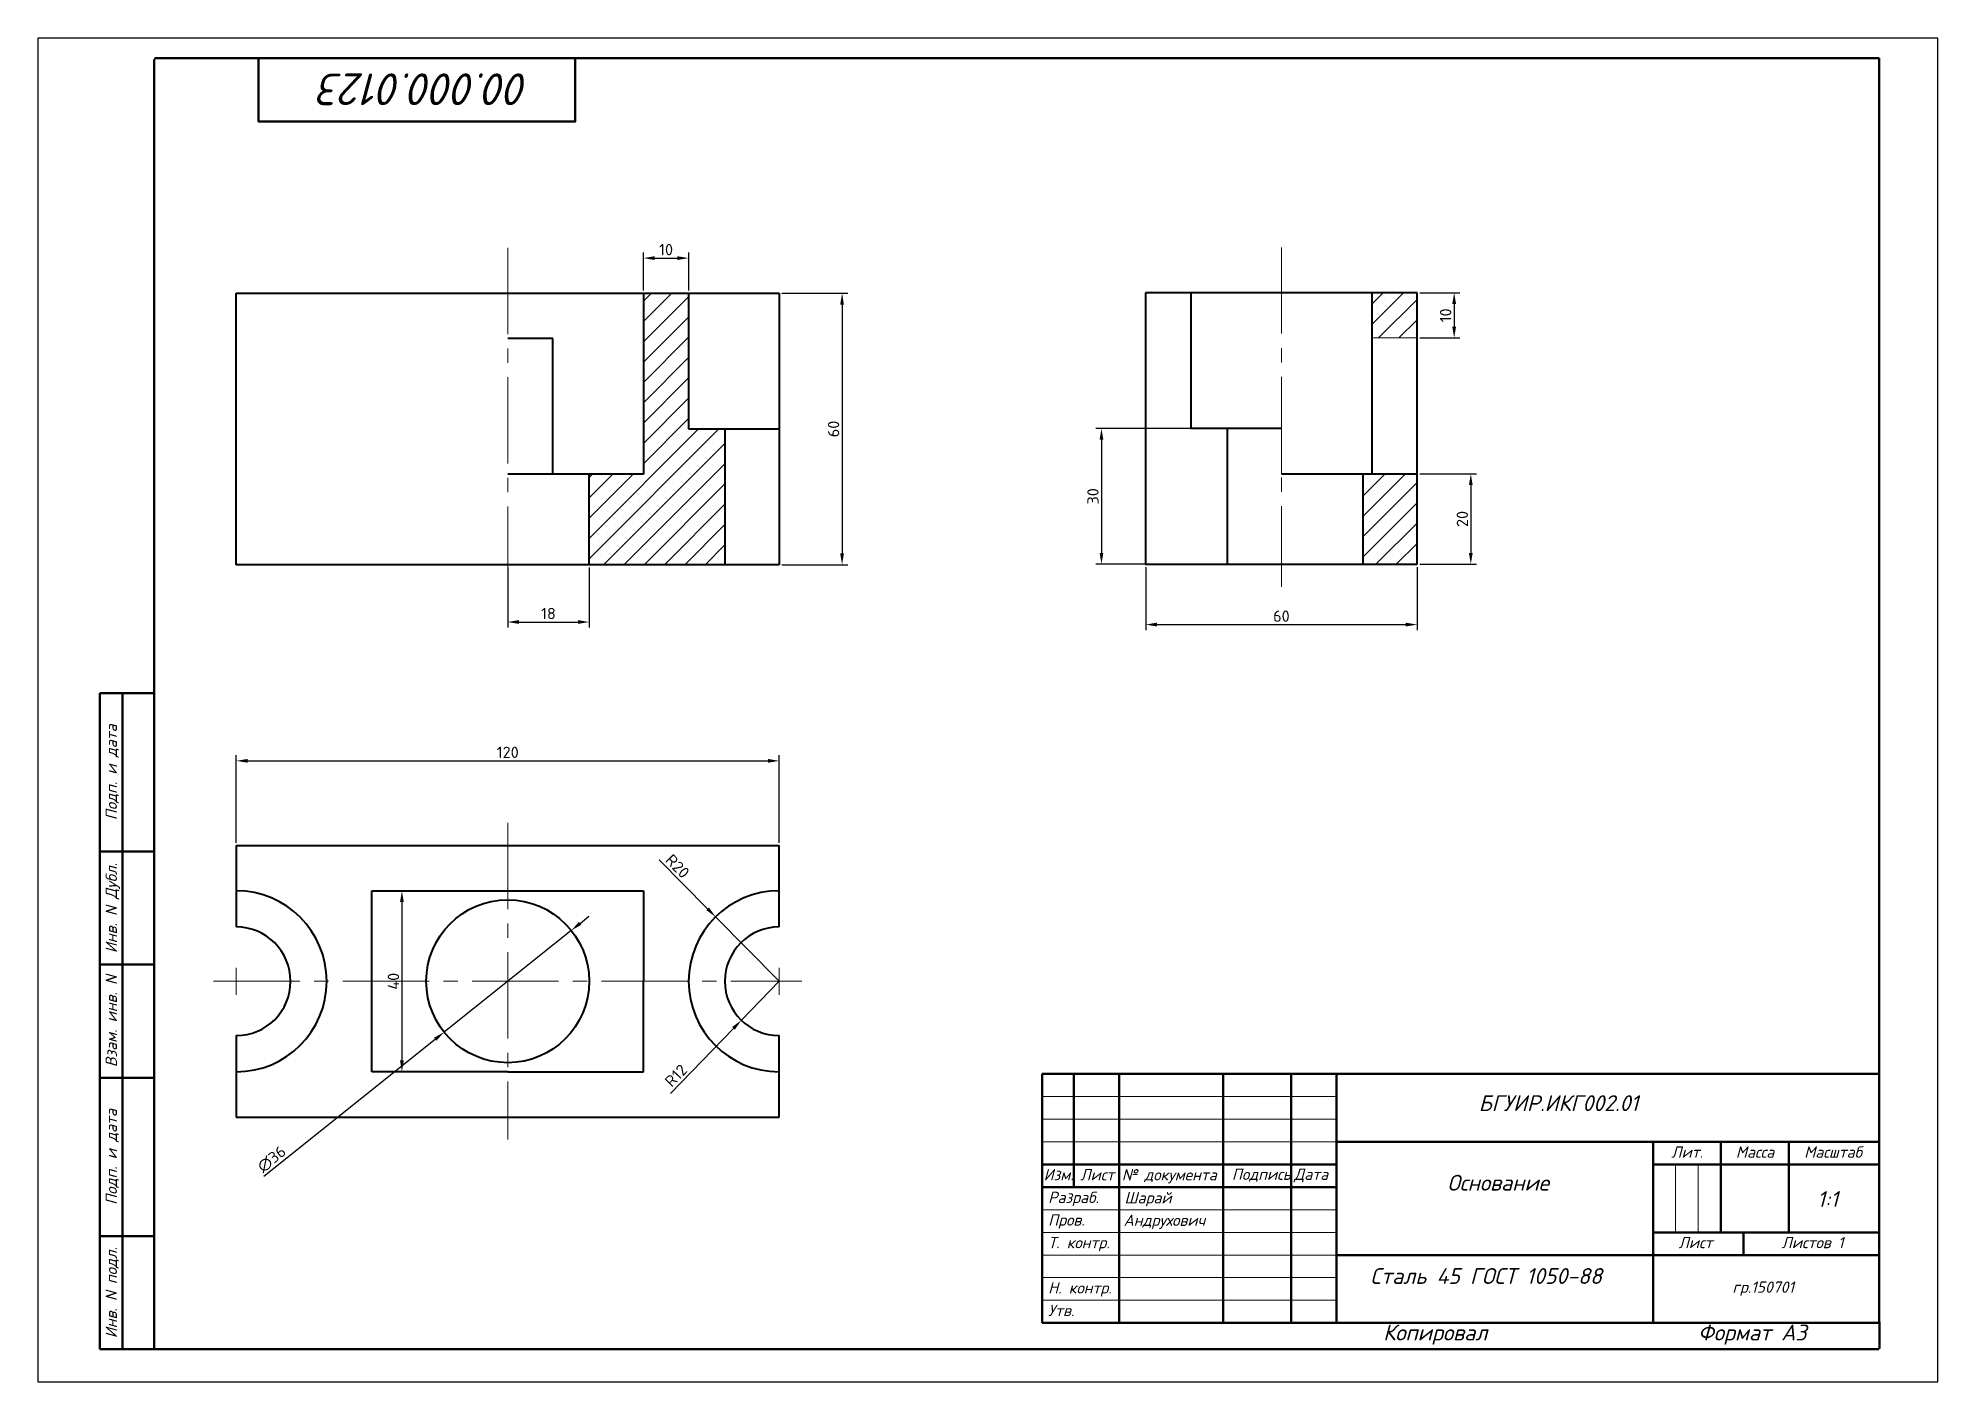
# Paper-space layout 'ISO A3 Title Block' of a CAD drawing. Header units: millimetres. Extents: x 1 to 421, y -1 to 296.
import ezdxf
from ezdxf.enums import TextEntityAlignment as Align

# ---------------------------------------------------------------- set-up
doc = ezdxf.new("R2010")
doc.units = ezdxf.units.MM
doc.linetypes.add('CENTER2', pattern=[28.575, 19.05, -3.175, 3.175, -3.175])
doc.layers.add('Title Block', color=7, linetype='Continuous')
doc.styles.get("Standard").update_dxf_attribs({"font": 'simplex.shx'})
doc.styles.add('ЕСКД', font='ISOCPEUI.TTF')
doc.dimstyles.new('ISO-25', dxfattribs={"dimtxt": 2.5, "dimasz": 2.5, "dimexe": 1.25, "dimexo": 0.625, "dimtad": 1, "dimtxsty": 'Standard', "dimcen": 2.5, "dimadec": 0, "dimazin": 0, "dimtfac": 1, "dimtmove": 0, "dimatfit": 3, "dimfxl": 1, "dimarcsym": 0})

# ---------------------------------------------------------------- blocks, each defined once
blk = doc.blocks.new('*D4')
at = {"layer": 'Defpoints', "color": 0, "ltscale": 45, "transparency": 16777216}
for p in [(164.74, 136.46), (44.74, 117.75), (164.74, 117.75)]:
    blk.add_point(p, dxfattribs=at)
at = {"layer": 'Title Block', "color": 0, "lineweight": -2, "ltscale": 45, "transparency": 16777216}
for p, q in [((44.74, 118.37), (44.74, 137.71)), ((47.24, 136.46), (162.24, 136.46)), ((164.74, 118.37), (164.74, 137.71))]:
    blk.add_line(p, q, dxfattribs=at)
at = {"layer": 'Title Block', "color": 0, "ltscale": 45, "transparency": 16777216}
for points in [[(47.24, 136.88), (47.24, 136.04), (44.74, 136.46)], [(162.24, 136.88), (162.24, 136.04), (164.74, 136.46)]]:
    blk.add_solid(points, dxfattribs=at)
at = {"layer": 'Title Block', "color": 0, "lineweight": 20, "ltscale": 45, "transparency": 16777216, "insert": (104.74, 138.34), "char_height": 2.5, "attachment_point": 5}
blk.add_mtext('120', dxfattribs=at)
blk = doc.blocks.new('*D5')
at = {"layer": 'Defpoints', "color": 0, "ltscale": 45, "transparency": 16777216}
for p in [(81.35, 107.75), (81.35, 67.75), (81.35, 67.75)]:
    blk.add_point(p, dxfattribs=at)
at = {"layer": 'Title Block', "color": 0, "lineweight": -2, "ltscale": 45, "transparency": 16777216}
for p, q in [((80.72, 107.75), (80.1, 107.75)), ((81.35, 105.25), (81.35, 70.25)), ((80.72, 67.75), (80.1, 67.75))]:
    blk.add_line(p, q, dxfattribs=at)
at = {"layer": 'Title Block', "color": 0, "ltscale": 45, "transparency": 16777216}
for points in [[(80.93, 105.25), (81.77, 105.25), (81.35, 107.75)], [(80.93, 70.25), (81.77, 70.25), (81.35, 67.75)]]:
    blk.add_solid(points, dxfattribs=at)
at = {"layer": 'Title Block', "color": 0, "lineweight": 20, "ltscale": 45, "transparency": 16777216, "insert": (79.47, 87.75), "char_height": 2.5, "attachment_point": 5, "rotation": 90}
blk.add_mtext('40', dxfattribs=at)
blk = doc.blocks.new('*D6')
at = {"layer": 'Defpoints', "color": 0, "ltscale": 45, "transparency": 16777216}
for p in [(118.8, 98.99), (90.68, 76.51)]:
    blk.add_point(p, dxfattribs=at)
at = {"layer": 'Title Block', "color": 0, "lineweight": -2, "ltscale": 45, "transparency": 16777216}
for p, q in [((120.75, 100.55), (122.7, 102.11)), ((118.8, 98.99), (90.68, 76.51)), ((50.83, 44.65), (88.72, 74.95))]:
    blk.add_line(p, q, dxfattribs=at)
at = {"layer": 'Title Block', "color": 0, "ltscale": 45, "transparency": 16777216}
for points in [[(120.49, 100.87), (121.01, 100.22), (118.8, 98.99)], [(88.46, 75.27), (88.98, 74.62), (90.68, 76.51)]]:
    blk.add_solid(points, dxfattribs=at)
at = {"layer": 'Title Block', "color": 0, "lineweight": 20, "ltscale": 45, "transparency": 16777216, "insert": (52.56, 48.44), "char_height": 2.5, "attachment_point": 5, "rotation": 38.6389}
blk.add_mtext('∅36', dxfattribs=at)
blk = doc.blocks.new('*D7')
at = {"layer": 'Defpoints', "color": 0, "ltscale": 45, "transparency": 16777216}
for p in [(150.69, 101.98), (164.74, 87.75)]:
    blk.add_point(p, dxfattribs=at)
at = {"layer": 'Title Block', "color": 0, "lineweight": -2, "ltscale": 45, "transparency": 16777216}
for p, q in [((138.2, 114.62), (148.93, 103.76)), ((164.74, 87.75), (150.69, 101.98))]:
    blk.add_line(p, q, dxfattribs=at)
at = {"layer": 'Title Block', "color": 0, "ltscale": 45, "transparency": 16777216}
blk.add_solid([(149.23, 104.05), (148.63, 103.47), (150.69, 101.98)], dxfattribs=at)
at = {"layer": 'Title Block', "color": 0, "lineweight": 20, "ltscale": 45, "transparency": 16777216, "insert": (142.28, 113.17), "char_height": 2.5, "attachment_point": 5, "rotation": 314.6306}
blk.add_mtext('R20', dxfattribs=at)
blk = doc.blocks.new('*D8')
at = {"layer": 'Defpoints', "color": 0, "ltscale": 45, "transparency": 16777216}
for p in [(164.74, 87.75), (156.38, 79.13)]:
    blk.add_point(p, dxfattribs=at)
at = {"layer": 'Title Block', "color": 0, "lineweight": -2, "ltscale": 45, "transparency": 16777216}
for p, q in [((164.74, 87.75), (156.38, 79.13)), ((140.72, 62.98), (154.64, 77.34))]:
    blk.add_line(p, q, dxfattribs=at)
at = {"layer": 'Title Block', "color": 0, "ltscale": 45, "transparency": 16777216}
blk.add_solid([(154.34, 77.63), (154.94, 77.05), (156.38, 79.13)], dxfattribs=at)
at = {"layer": 'Title Block', "color": 0, "lineweight": 20, "ltscale": 45, "transparency": 16777216, "insert": (141.93, 66.91), "char_height": 2.5, "attachment_point": 5, "rotation": 45.8871}
blk.add_mtext('R12', dxfattribs=at)
blk = doc.blocks.new('*D10')
at = {"layer": 'Defpoints', "color": 0, "ltscale": 45, "transparency": 16777216}
for p in [(104.74, 179.8), (122.74, 179.8), (122.74, 167.14)]:
    blk.add_point(p, dxfattribs=at)
at = {"layer": 'Title Block', "color": 0, "lineweight": -2, "ltscale": 45, "transparency": 16777216}
for p, q in [((104.74, 179.18), (104.74, 165.89)), ((122.74, 179.18), (122.74, 165.89)), ((107.24, 167.14), (120.24, 167.14))]:
    blk.add_line(p, q, dxfattribs=at)
at = {"layer": 'Title Block', "color": 0, "ltscale": 45, "transparency": 16777216}
for points in [[(107.24, 167.56), (107.24, 166.72), (104.74, 167.14)], [(120.24, 167.56), (120.24, 166.72), (122.74, 167.14)]]:
    blk.add_solid(points, dxfattribs=at)
at = {"layer": 'Title Block', "color": 0, "lineweight": 20, "ltscale": 45, "transparency": 16777216, "insert": (113.74, 169.01), "char_height": 2.5, "attachment_point": 5}
blk.add_mtext('18', dxfattribs=at)
blk = doc.blocks.new('*D14')
at = {"layer": 'Defpoints', "color": 0, "ltscale": 45, "transparency": 16777216}
for p in [(144.74, 247.56), (134.74, 239.8), (144.74, 239.8)]:
    blk.add_point(p, dxfattribs=at)
at = {"layer": 'Title Block', "color": 0, "lineweight": -2, "ltscale": 45, "transparency": 16777216}
for p, q in [((134.74, 240.43), (134.74, 248.81)), ((144.74, 240.43), (144.74, 248.81)), ((137.24, 247.56), (142.24, 247.56))]:
    blk.add_line(p, q, dxfattribs=at)
at = {"layer": 'Title Block', "color": 0, "ltscale": 45, "transparency": 16777216}
for points in [[(137.24, 247.97), (137.24, 247.14), (134.74, 247.56)], [(142.24, 247.97), (142.24, 247.14), (144.74, 247.56)]]:
    blk.add_solid(points, dxfattribs=at)
at = {"layer": 'Title Block', "color": 0, "lineweight": 20, "ltscale": 45, "transparency": 16777216, "insert": (139.74, 249.43), "char_height": 2.5, "attachment_point": 5}
blk.add_mtext('10', dxfattribs=at)
blk = doc.blocks.new('*D18')
at = {"color": 0, "lineweight": -2, "ltscale": 45, "transparency": 16777216}
for p, q in [((245.76, 179.28), (245.76, 165.32)), ((305.76, 179.28), (305.76, 165.32)), ((248.26, 166.57), (303.26, 166.57))]:
    blk.add_line(p, q, dxfattribs=at)
at = {"color": 0, "ltscale": 45, "transparency": 16777216}
for points in [[(248.26, 166.99), (248.26, 166.15), (245.76, 166.57)], [(303.26, 166.99), (303.26, 166.15), (305.76, 166.57)]]:
    blk.add_solid(points, dxfattribs=at)
at = {"layer": 'Defpoints', "color": 0, "ltscale": 45, "transparency": 16777216}
for p in [(245.76, 179.91), (305.76, 179.91), (305.76, 166.57)]:
    blk.add_point(p, dxfattribs=at)
at = {"color": 0, "ltscale": 45, "transparency": 16777216, "insert": (275.76, 168.44), "char_height": 2.5, "attachment_point": 5}
blk.add_mtext('60', dxfattribs=at)
blk = doc.blocks.new('*D19')
at = {"color": 0, "lineweight": -2, "ltscale": 45, "transparency": 16777216}
for p, q in [((263.13, 209.91), (234.74, 209.91)), ((235.99, 207.41), (235.99, 182.41)), ((263.13, 179.91), (234.74, 179.91))]:
    blk.add_line(p, q, dxfattribs=at)
at = {"color": 0, "ltscale": 45, "transparency": 16777216}
for points in [[(235.57, 207.41), (236.4, 207.41), (235.99, 209.91)], [(235.57, 182.41), (236.4, 182.41), (235.99, 179.91)]]:
    blk.add_solid(points, dxfattribs=at)
at = {"layer": 'Defpoints', "color": 0, "ltscale": 45, "transparency": 16777216}
for p in [(263.76, 209.91), (235.99, 179.91), (263.76, 179.91)]:
    blk.add_point(p, dxfattribs=at)
at = {"color": 0, "ltscale": 45, "transparency": 16777216, "insert": (234.11, 194.91), "char_height": 2.5, "attachment_point": 5, "rotation": 90}
blk.add_mtext('30', dxfattribs=at)
blk = doc.blocks.new('*D20')
at = {"color": 0, "lineweight": -2, "ltscale": 45, "transparency": 16777216}
for p, q in [((306.38, 199.91), (318.88, 199.91)), ((317.63, 197.41), (317.63, 182.41)), ((306.38, 179.91), (318.88, 179.91))]:
    blk.add_line(p, q, dxfattribs=at)
at = {"color": 0, "ltscale": 45, "transparency": 16777216}
for points in [[(317.22, 197.41), (318.05, 197.41), (317.63, 199.91)], [(317.22, 182.41), (318.05, 182.41), (317.63, 179.91)]]:
    blk.add_solid(points, dxfattribs=at)
at = {"layer": 'Defpoints', "color": 0, "ltscale": 45, "transparency": 16777216}
for p in [(305.76, 199.91), (305.76, 179.91), (317.63, 179.91)]:
    blk.add_point(p, dxfattribs=at)
at = {"color": 0, "ltscale": 45, "transparency": 16777216, "insert": (315.76, 189.91), "char_height": 2.5, "attachment_point": 5, "rotation": 90}
blk.add_mtext('20', dxfattribs=at)
blk = doc.blocks.new('*D23')
at = {"color": 0, "lineweight": -2, "ltscale": 45, "transparency": 16777216}
for p, q in [((306.38, 239.91), (315.2, 239.91)), ((313.95, 237.41), (313.95, 232.41)), ((306.38, 229.91), (315.2, 229.91))]:
    blk.add_line(p, q, dxfattribs=at)
at = {"color": 0, "ltscale": 45, "transparency": 16777216}
for points in [[(313.53, 237.41), (314.37, 237.41), (313.95, 239.91)], [(313.53, 232.41), (314.37, 232.41), (313.95, 229.91)]]:
    blk.add_solid(points, dxfattribs=at)
at = {"layer": 'Defpoints', "color": 0, "ltscale": 45, "transparency": 16777216}
for p in [(305.76, 239.91), (305.76, 229.91), (313.95, 229.91)]:
    blk.add_point(p, dxfattribs=at)
at = {"color": 0, "ltscale": 45, "transparency": 16777216, "insert": (312.07, 234.91), "char_height": 2.5, "attachment_point": 5, "rotation": 90}
blk.add_mtext('10', dxfattribs=at)
blk = doc.blocks.new('*D24')
at = {"color": 0, "lineweight": -2, "ltscale": 45, "transparency": 16777216}
for p, q in [((165.36, 239.8), (179.9, 239.8)), ((178.65, 237.3), (178.65, 182.3)), ((165.36, 179.8), (179.9, 179.8))]:
    blk.add_line(p, q, dxfattribs=at)
at = {"color": 0, "ltscale": 45, "transparency": 16777216}
for points in [[(178.23, 237.3), (179.06, 237.3), (178.65, 239.8)], [(178.23, 182.3), (179.06, 182.3), (178.65, 179.8)]]:
    blk.add_solid(points, dxfattribs=at)
at = {"layer": 'Defpoints', "color": 0, "ltscale": 45, "transparency": 16777216}
for p in [(164.74, 239.8), (164.74, 179.8), (178.65, 179.8)]:
    blk.add_point(p, dxfattribs=at)
at = {"color": 0, "ltscale": 45, "transparency": 16777216, "insert": (176.77, 209.8), "char_height": 2.5, "attachment_point": 5, "rotation": 90}
blk.add_mtext('60', dxfattribs=at)

psp = doc.layouts.new('ISO A3 Title Block')

# ---------------------------------------------------------------- hatches: boundary and pattern name
at = {"layer": 'Title Block', "lineweight": 20, "ltscale": 45}
h = psp.add_hatch(dxfattribs=at)
h.set_pattern_fill('ANSI31', color=256)
h.paths.add_polyline_path([(152.737, 209.805), (144.737, 209.805), (144.737, 239.805), (134.737, 239.805), (134.737, 199.805), (122.737, 199.805), (122.737, 179.805), (152.737, 179.805)])
h = psp.add_hatch(dxfattribs=at)
h.set_pattern_fill('ANSI31', color=256)
h.paths.add_polyline_path([(295.756, 229.91), (305.756, 229.91), (305.756, 239.91), (295.756, 239.91)])
h.paths.add_polyline_path([(305.756, 199.91), (293.756, 199.91), (293.756, 179.91), (305.756, 179.91)])

# ---------------------------------------------------------------- linework, layer by layer
at = {"lineweight": 50, "ltscale": 45}
for p, q in [((26.61, 156.43), (26.61, 291.43)), ((49.659, 291.732), (26.701, 291.732)), ((119.659, 291.732), (407.907, 291.732)), ((407.907, 67.257), (407.907, 291.732)), ((407.974, 12.445), (407.974, 6.584)), ((26.61, 6.43), (407.834, 6.43))]:
    psp.add_line(p, q, dxfattribs=at)
at = {"ltscale": 45}
for p, q in [((26.701, 291.356), (26.701, 291.732)), ((407.834, 6.95), (407.834, 6.43))]:
    psp.add_line(p, q, dxfattribs=at)
at = {"lineweight": 50, "ltscale": 6}
for p, q in [((49.659, 291.732), (49.659, 277.732)), ((119.659, 277.732), (119.659, 291.732)), ((49.659, 277.732), (119.659, 277.732))]:
    psp.add_line(p, q, dxfattribs=at)
at = {"linetype": 'CENTER2', "lineweight": 20}
for p, q in [((104.737, 249.805), (104.737, 179.805)), ((275.756, 249.91), (275.756, 179.91)), ((104.737, 122.746), (104.737, 52.746)), ((39.737, 87.746), (169.737, 87.746))]:
    psp.add_line(p, q, dxfattribs=at)
at = {"lineweight": 40}
for p, q in [((44.737, 239.805), (164.737, 239.805)), ((44.737, 179.805), (44.737, 239.805)), ((164.737, 179.805), (44.737, 179.805)), ((262.907, 67.257), (277.907, 67.257)), ((262.907, 67.257), (277.907, 67.257)), ((277.907, 12.257), (287.907, 12.257)), ((277.907, 12.257), (287.907, 12.257))]:
    psp.add_line(p, q, dxfattribs=at)
at = {"lineweight": 20, "transparency": 33554597}
for p, q in [((245.756, 239.91), (305.756, 239.91)), ((245.756, 179.91), (245.756, 239.91)), ((305.756, 239.91), (305.756, 179.91)), ((245.756, 179.91), (305.756, 179.91))]:
    psp.add_line(p, q, dxfattribs=at)
at = {"linetype": 'Continuous', "lineweight": 50, "ltscale": 50}
for p, q in [((26.61, 6.43), (26.61, 156.43)), ((14.61, 6.43), (14.61, 151.43)), ((14.61, 151.43), (26.61, 151.43)), ((19.61, 6.43), (19.61, 151.43)), ((14.61, 116.43), (26.61, 116.43)), ((14.61, 91.43), (26.61, 91.43)), ((26.61, 91.43), (14.61, 91.43)), ((14.61, 66.43), (26.61, 66.43)), ((14.61, 31.43), (26.61, 31.43)), ((26.61, 6.43), (14.61, 6.43))]:
    psp.add_line(p, q, dxfattribs=at)
at = {"linetype": 'Continuous', "lineweight": 40}
for p, q in [((44.737, 117.746), (164.737, 117.746)), ((44.737, 117.746), (44.737, 99.746)), ((164.737, 99.746), (164.737, 117.746)), ((74.737, 67.746), (74.737, 107.746)), ((74.737, 107.746), (134.737, 107.746)), ((134.737, 107.746), (134.737, 87.746)), ((44.737, 75.746), (44.737, 57.746)), ((104.737, 67.746), (74.737, 67.746)), ((44.737, 57.746), (104.737, 57.746))]:
    psp.add_line(p, q, dxfattribs=at)
at = {"linetype": 'Continuous', "lineweight": 20}
for p, q in [((44.737, 117.746), (44.737, 117.746)), ((104.737, 87.746), (104.737, 87.746))]:
    psp.add_line(p, q, dxfattribs=at)
at = {"lineweight": 50}
for p, q in [((222.907, 12.257), (222.907, 67.257)), ((222.907, 67.257), (407.907, 67.257)), ((407.907, 67.257), (222.907, 67.257)), ((222.907, 67.257), (222.907, 12.257)), ((222.907, 12.257), (222.907, 67.257)), ((222.907, 12.257), (222.907, 67.257)), ((222.907, 67.257), (407.907, 67.257)), ((407.907, 67.257), (222.907, 67.257)), ((222.907, 67.257), (222.907, 12.257)), ((222.907, 12.257), (222.907, 67.257)), ((229.907, 67.257), (229.907, 42.257)), ((229.907, 67.257), (229.907, 42.257)), ((239.907, 67.257), (239.907, 12.257)), ((239.907, 67.257), (239.907, 12.257)), ((262.907, 12.257), (262.907, 67.257)), ((262.907, 12.257), (262.907, 67.257)), ((262.907, 67.257), (262.907, 47.257)), ((262.907, 67.257), (262.907, 47.257)), ((277.907, 67.257), (277.907, 12.257)), ((277.907, 67.257), (277.907, 12.257)), ((287.907, 12.257), (287.907, 67.257)), ((287.907, 12.257), (287.907, 67.257)), ((407.907, 67.257), (407.907, 12.257)), ((407.907, 12.257), (407.907, 67.257)), ((407.907, 67.257), (407.907, 12.257)), ((407.907, 12.257), (407.907, 67.257)), ((26.61, 6.43), (26.61, 61.43)), ((26.61, 61.43), (26.61, 6.43)), ((26.61, 6.43), (26.61, 61.43)), ((26.61, 6.43), (26.61, 61.43)), ((26.61, 61.43), (26.61, 6.43)), ((26.61, 6.43), (26.61, 61.43)), ((287.907, 62.257), (287.907, 57.257)), ((287.907, 52.257), (407.907, 52.257)), ((287.907, 52.257), (407.907, 52.257)), ((357.907, 52.257), (357.907, 12.257)), ((357.907, 52.257), (357.907, 12.257)), ((372.907, 52.257), (372.907, 32.257)), ((372.907, 52.257), (372.907, 32.257)), ((387.907, 52.257), (387.907, 32.257)), ((222.907, 47.257), (287.907, 47.257)), ((357.907, 47.257), (357.907, 48.757)), ((357.907, 47.257), (407.907, 47.257)), ((357.907, 47.257), (407.907, 47.257)), ((285.095, 42.257), (222.907, 42.257)), ((222.907, 42.257), (287.907, 42.257)), ((285.095, 42.257), (222.907, 42.257)), ((222.907, 42.257), (287.907, 42.257)), ((357.907, 32.257), (407.907, 32.257)), ((357.907, 32.257), (407.907, 32.257)), ((377.907, 32.257), (377.907, 27.257)), ((377.907, 32.257), (377.907, 27.257)), ((287.907, 27.257), (407.907, 27.257)), ((287.907, 27.257), (407.907, 27.257)), ((407.907, 12.257), (222.907, 12.257)), ((222.907, 12.257), (407.907, 12.257)), ((407.907, 12.257), (222.907, 12.257)), ((222.907, 12.257), (407.907, 12.257))]:
    psp.add_line(p, q, dxfattribs=at)
for p, q in [((287.907, 62.257), (287.907, 63.757)), ((287.907, 57.257), (287.907, 52.257))]:
    psp.add_line(p, q)
at = {"lineweight": 9}
for p, q in [((222.907, 62.257), (285.095, 62.257)), ((222.907, 62.257), (287.907, 62.257)), ((222.907, 57.257), (287.907, 57.257)), ((222.907, 57.257), (287.907, 57.257)), ((222.907, 52.257), (287.907, 52.257)), ((222.907, 52.257), (287.907, 52.257)), ((222.907, 37.257), (287.907, 37.257)), ((222.907, 37.257), (287.907, 37.257)), ((222.907, 32.257), (287.907, 32.257)), ((287.907, 32.257), (222.907, 32.257)), ((222.907, 32.257), (287.907, 32.257)), ((287.907, 32.257), (222.907, 32.257)), ((222.907, 27.257), (287.907, 27.257)), ((222.907, 22.257), (287.907, 22.257)), ((285.095, 22.257), (222.907, 22.257)), ((222.907, 22.257), (287.907, 22.257)), ((285.095, 22.257), (222.907, 22.257)), ((287.907, 17.257), (222.907, 17.257)), ((287.907, 17.257), (222.907, 17.257))]:
    psp.add_line(p, q, dxfattribs=at)
at = {"lineweight": 30}
psp.add_line((287.907, 57.257), (287.907, 52.257), dxfattribs=at)
at = {"linetype": 'ByBlock', "lineweight": -2}
for p, q in [((287.907, 52.257), (407.907, 52.257)), ((372.907, 52.257), (389.907, 52.257)), ((372.907, 52.257), (389.907, 52.257)), ((387.907, 52.257), (387.907, 32.257))]:
    psp.add_line(p, q, dxfattribs=at)
at = {"color": 7, "lineweight": 20}
for p, q in [((362.907, 47.257), (362.907, 32.257)), ((367.907, 32.257), (367.907, 47.257))]:
    psp.add_line(p, q, dxfattribs=at)
at = {"color": 7, "lineweight": 30}
psp.add_lwpolyline([(0.906, -0.805), (420.906, -0.805), (420.906, 296.195), (0.906, 296.195)], close=True, dxfattribs=at)
at = {"color": 7, "lineweight": 50}
psp.add_lwpolyline([(49.659, 291.732), (119.659, 291.732), (119.659, 277.732), (49.659, 277.732)], close=True, dxfattribs=at)
at = {"linetype": 'Continuous', "lineweight": 40}
for radius in [20, 12]:
    psp.add_arc((44.737, 87.746), radius, 270, 90, dxfattribs=at)
at = {"linetype": 'Continuous', "lineweight": 20}
psp.add_point((104.737, 87.746), dxfattribs=at)
psp.add_point((104.737, 87.746), dxfattribs=at)
at = {"layer": 'Title Block', "lineweight": 20, "ltscale": 45}
for p, q in [((74.737, 239.805), (64.737, 239.805)), ((295.756, 229.91), (305.756, 229.91)), ((275.756, 199.91), (275.756, 209.91)), ((104.737, 199.805), (114.737, 199.805)), ((305.756, 179.91), (305.756, 199.91)), ((104.737, 179.805), (86.737, 179.805)), ((104.737, 179.805), (104.737, 174.805)), ((275.756, 179.91), (275.756, 174.91)), ((44.737, 87.746), (44.737, 90.746)), ((44.737, 90.746), (44.737, 84.746)), ((164.737, 87.746), (164.737, 90.746)), ((164.737, 90.746), (164.737, 84.746))]:
    psp.add_line(p, q, dxfattribs=at)
at = {"layer": 'Title Block', "lineweight": 40, "ltscale": 45}
for p, q in [((134.737, 239.805), (134.737, 199.805)), ((144.737, 239.805), (144.737, 209.805)), ((164.737, 239.805), (164.737, 179.805)), ((245.756, 239.91), (245.756, 179.91)), ((305.756, 239.91), (245.756, 239.91)), ((255.756, 239.91), (255.756, 209.91)), ((295.756, 239.91), (295.756, 229.91)), ((305.756, 179.91), (305.756, 239.91)), ((114.737, 229.805), (104.737, 229.805)), ((114.737, 199.805), (114.737, 229.805)), ((295.756, 229.91), (295.756, 199.91)), ((144.737, 209.805), (164.737, 209.805)), ((152.737, 209.805), (152.737, 179.805)), ((263.756, 209.91), (255.756, 209.91)), ((275.756, 209.91), (263.756, 209.91)), ((263.756, 209.91), (263.756, 179.91)), ((134.737, 199.805), (104.737, 199.805)), ((122.737, 179.805), (122.737, 199.805)), ((275.756, 199.91), (305.756, 199.91)), ((293.756, 199.91), (293.756, 179.91)), ((245.756, 179.91), (305.756, 179.91)), ((134.737, 67.746), (134.737, 87.746)), ((164.737, 57.746), (164.737, 75.746)), ((104.737, 67.746), (134.737, 67.746)), ((104.737, 57.746), (164.737, 57.746))]:
    psp.add_line(p, q, dxfattribs=at)
psp.add_circle((104.737, 87.746), 18, dxfattribs=at)
for radius in [20, 12]:
    psp.add_arc((164.737, 87.746), radius, 90, 270, dxfattribs=at)

# ---------------------------------------------------------------- texts
at = {"linetype": 'ByBlock', "lineweight": 50, "style": 'ЕСКД'}
for s, p in [('Подп. и дата', (17.11, 133.93)), ('Инв. N Дубл.', (17.11, 103.93)), ('Взам. инв. N', (17.11, 78.93)), ('Подп. и дата', (17.11, 48.93)), ('Инв. N подл.', (17.11, 18.93))]:
    psp.add_text(s, height=2.5, rotation=90, dxfattribs=at).set_placement(p, align=Align.MIDDLE_CENTER)
at = {"linetype": 'ByBlock', "lineweight": -2, "style": 'ЕСКД'}
for s, p in [('Лит.', (361.936, 48.757)), ('Масса', (376.221, 48.757)), ('Масштаб', (391.325, 48.757)), ('Лист', (363.55, 28.757)), ('Листов 1', (386.316, 28.757))]:
    psp.add_text(s, height=2.5, dxfattribs=at).set_placement(p)
at = {"insert": (109.536, 281.374), "char_height": 7, "attachment_point": 1, "rotation": 180, "style": 'ЕСКД'}
psp.add_mtext('00.000.0123', dxfattribs=at)
at = {"linetype": 'ByBlock', "lineweight": 13, "attachment_point": 1, "style": 'ЕСКД'}
for s, insert, char_height, width in [('\\pxi0.69129;БГУИР.ИКГ002.01', (316.955, 62.567), 3.5, 59.03074), ('Изм.', (223.208, 46.257), 2.5, 19.09947), ('Лист', (231.303, 46.254), 2.5, 19.09947), ('№ документа', (240.485, 46.246), 2.5, 21.88321), ('\\pxi0.22122,qc;Основание', (293.777, 44.974), 3.5, 59.03074), ('Разраб.', (224.209, 41.246), 2.5, 23.45871), ('Пров.', (224.209, 36.246), 2.5, 23.45871), ('Т. контр.', (224.209, 31.246), 2.5, 23.45871), ('Н. контр.', (224.209, 21.246), 2.5, 23.45871), ('Сталь 45 ГОСТ 1050-88', (295.421, 24.363), 3.5, 57.51791), ('\\pxi7.6215,ql;{\\H1.25x;\\Pгр.150701}', (360.23, 25.575), 2, 45.43925), ('Утв.', (224.209, 16.246), 2.5, 23.45871), ('\\pi13.479;Копировал', (284.771, 11.871), 3.5, 50.34533), ('\\pi12.533;Формат А3', (355.34, 11.871), 3.5, 50.34533)]:
    psp.add_mtext(s, dxfattribs=dict(at, insert=insert, char_height=char_height, width=width))
at = {"linetype": 'ByBlock', "lineweight": -2, "char_height": 2.5, "width": 19.09947, "attachment_point": 1, "style": 'ЕСКД'}
for s, insert in [('Подпись', (264.831, 46.352)), ('Дата', (278.561, 46.352))]:
    psp.add_mtext(s, dxfattribs=dict(at, insert=insert))
at = {"insert": (312.73, 41.377), "char_height": 3.5, "width": 171.52512, "attachment_point": 1, "style": 'ЕСКД'}
psp.add_mtext('\\pxi23.27486;1:1', dxfattribs=at)
at = {"layer": 'Title Block', "ltscale": 45, "char_height": 2.5, "attachment_point": 1, "style": 'ЕСКД'}
for s, width, insert in [('Шарай', 21.65271, (241.075, 41.155)), ('Андрухович', 21.45406, (240.876, 36.192))]:
    psp.add_mtext_dynamic_manual_height_columns(s, width=width, gutter_width=12.5, heights=[0], dxfattribs=dict(at, insert=insert))

# ---------------------------------------------------------------- dimensions: what is measured, and where the dimension line sits
at = {"ltscale": 45}
for base, p1, p2, picture, middle in [((178.648, 179.805), (164.737, 239.805), (164.737, 179.805), '*D24', (176.773, 209.805)), ((313.95, 229.91), (305.756, 239.91), (305.756, 229.91), '*D23', (312.075, 234.91)), ((235.985, 179.91), (263.756, 209.91), (263.756, 179.91), '*D19', (234.11, 194.91)), ((317.634, 179.91), (305.756, 199.91), (305.756, 179.91), '*D20', (315.759, 189.91))]:
    dim = psp.add_linear_dim(base=base, p1=p1, p2=p2, angle=90, dimstyle='ISO-25', dxfattribs=at)
    dim.commit()
    dim.dimension.update_dxf_attribs({"geometry": picture, "text_midpoint": middle})
dim = psp.add_linear_dim(base=(305.756, 166.568), p1=(245.756, 179.91), p2=(305.756, 179.91), dimstyle='ISO-25', dxfattribs=at)
dim.commit()
dim.dimension.update_dxf_attribs({"geometry": '*D18', "text_midpoint": (275.756, 168.443)})
at = {"layer": 'Title Block', "lineweight": 20, "ltscale": 45}
for base, p1, p2, picture, middle in [((144.737, 247.558), (134.737, 239.805), (144.737, 239.805), '*D14', (139.737, 249.433)), ((122.737, 167.139), (104.737, 179.805), (122.737, 179.805), '*D10', (113.737, 169.014)), ((164.737, 136.46), (44.737, 117.746), (164.737, 117.746), '*D4', (104.737, 138.335))]:
    dim = psp.add_linear_dim(base=base, p1=p1, p2=p2, dimstyle='ISO-25', dxfattribs=at)
    dim.commit()
    dim.dimension.update_dxf_attribs({"geometry": picture, "text_midpoint": middle})
for mpoint, picture, middle in [((150.686, 101.979), '*D7', (140.942, 111.85)), ((156.384, 79.13), '*D8', (143.272, 65.606))]:
    dim = psp.add_radius_dim(center=(164.737, 87.746), mpoint=mpoint, dimstyle='ISO-25', dxfattribs=at)
    dim.commit()
    dim.dimension.update_dxf_attribs({"geometry": picture, "text_midpoint": middle, "dimtype": 164})
dim = psp.add_linear_dim(base=(81.35, 67.746), p1=(81.35, 107.746), p2=(81.35, 67.746), angle=90, dimstyle='ISO-25', dxfattribs=at)
dim.commit()
dim.dimension.update_dxf_attribs({"geometry": '*D5', "text_midpoint": (79.475, 87.746)})
dim = psp.add_diameter_dim_2p(p1=(118.797, 98.985), p2=(90.677, 76.507), dimstyle='ISO-25', dxfattribs=at)
dim.commit()
dim.dimension.update_dxf_attribs({"geometry": '*D6', "text_midpoint": (53.735, 46.975), "dimtype": 163})

doc.saveas('drawing.dxf')
